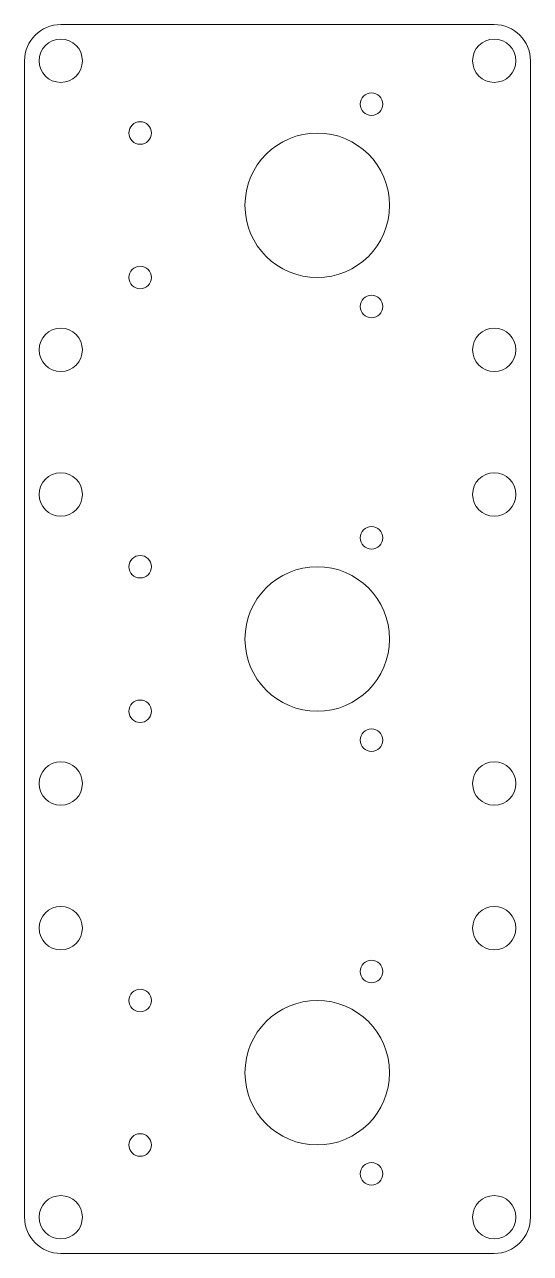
# Model space of a CAD drawing. Header units: inches. Extents: x -1.75 to 1.75, y -4.25 to 4.25.
import ezdxf

# ---------------------------------------------------------------- set-up
doc = ezdxf.new("R2010")
doc.units = ezdxf.units.IN
doc.layers.get('0').update_dxf_attribs({"color": 1, "linetype": 'CONTINUOUS', "lineweight": 0})

msp = doc.modelspace()

# ---------------------------------------------------------------- linework, layer by layer
for p, q in [((-1.5, 4.25), (1.5, 4.25)), ((-1.75, 2), (-1.75, 4)), ((1.75, 4), (1.75, 2)), ((-1.75, 2), (-1.75, 1)), ((1.75, 2), (1.75, 1)), ((-1.75, -1), (-1.75, 1)), ((1.75, 1), (1.75, -1)), ((-1.75, -1), (-1.75, -2)), ((1.75, -1), (1.75, -2)), ((-1.75, -4), (-1.75, -2)), ((1.75, -2), (1.75, -4)), ((1.5, -4.25), (-1.5, -4.25))]:
    msp.add_line(p, q)
for centre, radius in [((-1.5, 4), 0.15), ((1.5, 4), 0.15), ((0.65, 3.7), 0.078), ((-0.95, 3.5), 0.078), ((0.275, 3), 0.5), ((-0.95, 2.5), 0.078), ((0.65, 2.3), 0.078), ((-1.5, 2), 0.15), ((1.5, 2), 0.15), ((-1.5, 1), 0.15), ((1.5, 1), 0.15), ((0.65, 0.7), 0.078), ((-0.95, 0.5), 0.078), ((0.275, 0), 0.5), ((-0.95, -0.5), 0.078), ((0.65, -0.7), 0.078), ((-1.5, -1), 0.15), ((1.5, -1), 0.15), ((-1.5, -2), 0.15), ((1.5, -2), 0.15), ((0.65, -2.3), 0.078), ((-0.95, -2.5), 0.078), ((0.275, -3), 0.5), ((-0.95, -3.5), 0.078), ((0.65, -3.7), 0.078), ((-1.5, -4), 0.15), ((1.5, -4), 0.15)]:
    msp.add_circle(centre, radius)
for centre, start, end in [((1.5, 4), 0, 90), ((-1.5, 4), 90, 180), ((-1.5, -4), 180, 270), ((1.5, -4), 270, 0)]:
    msp.add_arc(centre, 0.25, start, end)

doc.saveas('drawing.dxf')
